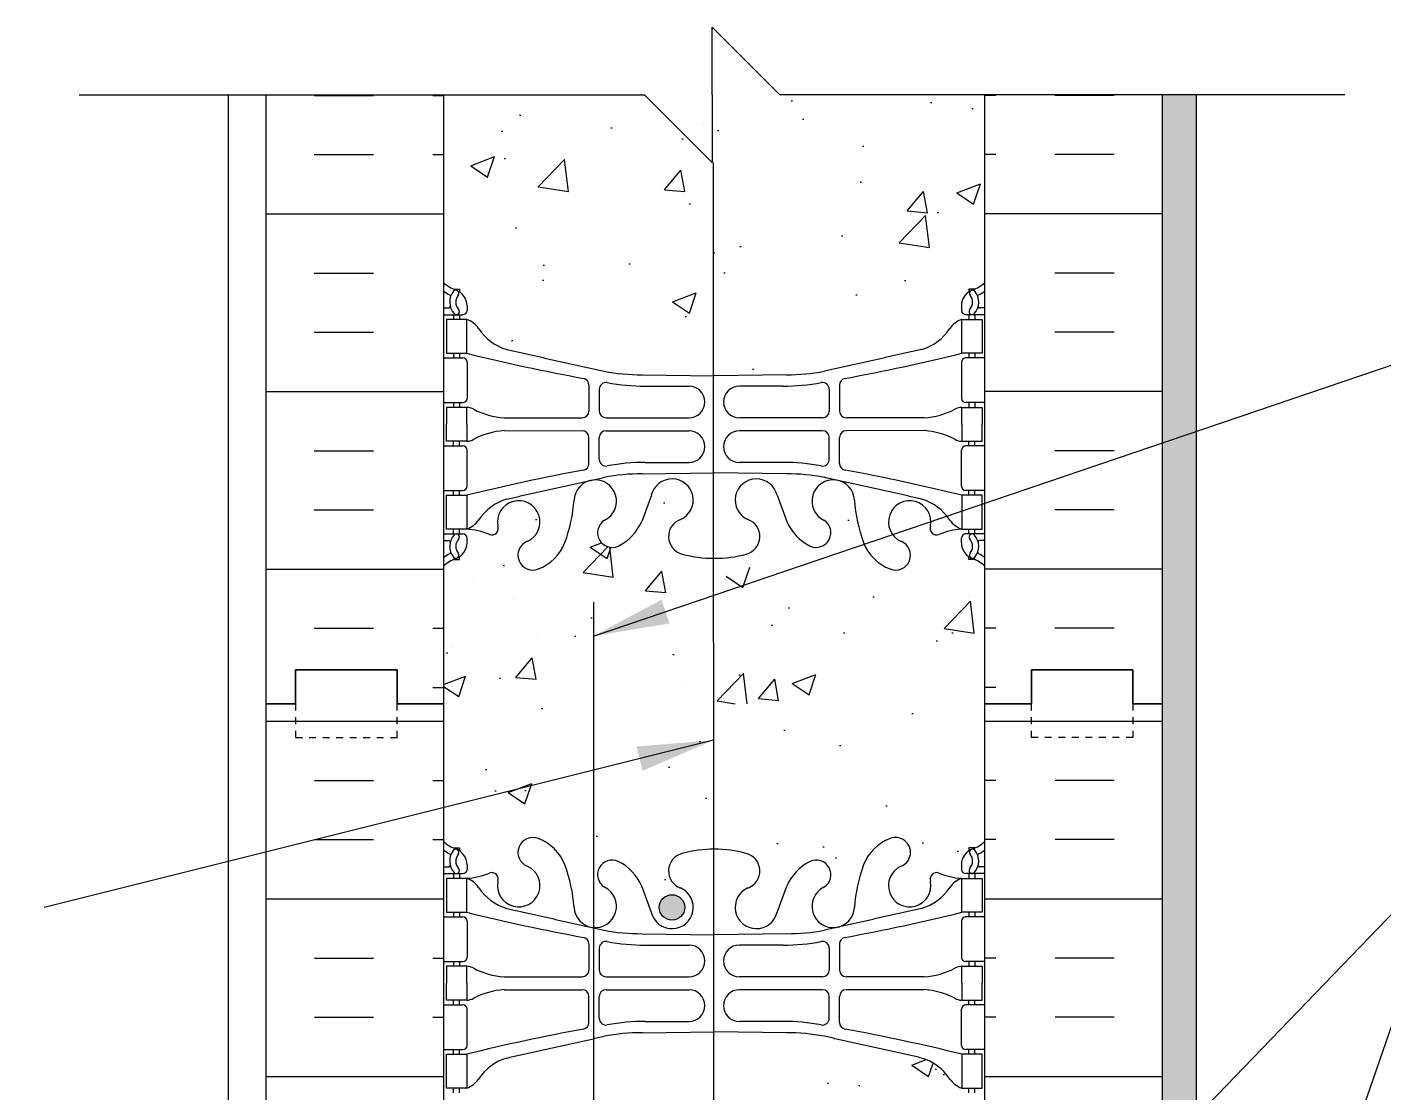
# Model space of a CAD drawing. Header units: inches. Extents: x 250.9 to 308.4, y 9.6 to 66.9.
# Drawn here: x 268.01 to 288.06, y 51.19 to 66.94 of the extents above; entities that cross this region are included whole.
import ezdxf

# ---------------------------------------------------------------- set-up
doc = ezdxf.new("R2010")
doc.units = ezdxf.units.IN
doc.header["$LTSCALE"] = 0.5
doc.header["$MEASUREMENT"] = 0
doc.linetypes.add('DASHED2', pattern=[0.375, 0.25, -0.125])
for name, color, linetype in [('HATCH', 12, 'Continuous'), ('line25', 2, 'Continuous'), ('LINE3', 3, 'Continuous'), ('LINE50', 5, 'Continuous'), ('LINE9', 9, 'Continuous'), ('TEXT', 4, 'Continuous'), ('Web_Edge', 9, 'Continuous')]:
    doc.layers.add(name, color=color, linetype=linetype)
doc.styles.add('DIM', font='romans.shx', dxfattribs={"width": 0.7})
doc.dimstyles.new('ext_12', dxfattribs={"dimscale": 12, "dimtxt": 0.09375, "dimasz": 0.09375, "dimexe": 0.09375, "dimexo": 0.0625, "dimgap": 0.0625, "dimtad": 1, "dimdec": 1, "dimzin": 3, "dimdsep": 46, "dimlunit": 4, "dimtxsty": 'DIM', "dimcen": 0.09, "dimdle": 0.09375, "dimclrt": 4, "dimadec": 0, "dimazin": 0, "dimtfac": 1, "dimtdec": 1, "dimtmove": 2, "dimatfit": 3, "dimfxl": 1, "dimfrac": 2, "dimtolj": 1, "dimtzin": 0, "dimarcsym": 0})
pattern_1 = [(50, (0, 0), (3.5863, -0.31376), [0.375, -4.125]), (355, (0, 0), (-0.693757, 3.76096), [0.3, -3.3]), (100.4514, (0.299, -0.026), (2.892547, 3.447198), [0.3187, -3.50571]), (46.1842, (0, 1), (5.336205, -0.827595), [0.5625, -6.1875]), (96.6356, (0.4447, 0.931), (4.67331, 4.87059), [0.47805, -5.25856]), (351.1842, (0, 1), (4.67331, 4.87059), [0.45, -4.95]), (21, (0.5, 0.75), (2.984535, -2.013094), [0.375, -4.125]), (326, (0.5, 0.75), (1.216577, 3.62575), [0.3, -3.3]), (71.4514, (0.7487, 0.5822), (4.201113, 1.612652), [0.3187, -3.50571]), (37.5, (0, 0), (0.060799, 1.664469), [0, -3.26, 0, -3.35, 0, -3.3125]), (7.5, (0, 0), (1.315348, 1.972059), [0, -1.91, 0, -3.185, 0, -1.2625]), (327.5, (-1.115, 0), (2.669112, -0.1127744), [0, -1.25, 0, -3.9, 0, -5.175]), (317.5, (-1.615, 0), (2.91593, 0.500525), [0, -1.625, 0, -2.59, 0, -3.675])]

msp = doc.modelspace()

# ---------------------------------------------------------------- hatches: boundary and pattern name
at = {"layer": 'HATCH'}
h = msp.add_hatch(dxfattribs=at)
h.set_pattern_fill('AR-CONC', color=256, scale=0.5)
h.set_pattern_definition([(50, (0, 0), (3.5863, -0.31376), [0.375, -4.125]), (355, (0, 0), (-0.693757, 3.76096), [0.3, -3.3]), (100.4514, (0.299, -0.026), (2.892544, 3.4472), [0.3187, -3.50571]), (46.1842, (0, 1), (5.33621, -0.827596), [0.5625, -6.1875]), (96.6356, (0.4447, 0.931), (4.67331, 4.87059), [0.47805, -5.25857]), (351.1842, (0, 1), (4.67331, 4.87059), [0.45, -4.95]), (21, (0.5, 0.75), (2.984535, -2.013094), [0.375, -4.125]), (326, (0.5, 0.75), (1.216577, 3.62575), [0.3, -3.3]), (71.4514, (0.7487, 0.5822), (4.20111, 1.612656), [0.3187, -3.50571]), (37.5, (0, 0), (0.060799, 1.664469), [0, -3.26, 0, -3.35, 0, -3.3125]), (7.5, (0, 0), (1.315348, 1.972059), [0, -1.91, 0, -3.185, 0, -1.2625]), (327.5, (-1.115, 0), (2.669112, -0.1127744), [0, -1.25, 0, -3.9, 0, -5.175]), (317.5, (-1.615, 0), (2.91593, 0.500525), [0, -1.625, 0, -2.59, 0, -3.675])])
edge = h.paths.add_edge_path()
edge.add_line((278.147, 64.925), (277.132, 65.94))
edge.add_line((277.132, 65.94), (274.163, 65.94))
edge.add_line((274.163, 65.94), (274.163, 63.166))
edge.add_arc((274.509, 63.527), 0.5, 226.2109, 246.4218)
edge.add_line((274.309, 63.069), (274.399, 63.069))
edge.add_line((274.399, 63.069), (274.399, 63.027))
edge.add_arc((274.259, 62.82), 0.25, 0, 55.9442, ccw=False)
edge.add_line((274.509, 62.82), (274.509, 62.753))
edge.add_arc((274.447, 62.753), 0.0625, -90, 0, ccw=False)
edge.add_line((274.447, 62.69), (274.399, 62.69))
edge.add_line((274.399, 62.69), (274.399, 62.62))
edge.add_line((274.399, 62.62), (274.504, 62.62))
edge.add_arc((274.382, 62.277), 0.364, 32.0424, 70.3387, ccw=False)
edge.add_arc((275.305, 62.889), 0.743, 214.228, 253.8107)
edge.add_spline(control_points=[(275.098, 62.175), (276.535, 61.854)], knot_values=[0, 0, 1, 1], degree=1, periodic=0)
edge.add_arc((277.091, 64.786), 2.984, 259.2546, 270.0995)
edge.add_line((277.097, 61.802), (278.148, 61.786))
edge.add_line((278.148, 61.786), (278.147, 64.925))
edge = h.paths.add_edge_path()
edge.add_line((282.163, 65.94), (279.132, 65.94))
edge.add_line((279.132, 65.94), (278.132, 66.94))
edge.add_line((278.132, 66.94), (278.132, 65.94))
edge.add_line((278.132, 65.94), (278.132, 64.94))
edge.add_line((278.132, 64.94), (278.147, 64.925))
edge.add_line((278.147, 64.925), (278.148, 61.786))
edge.add_line((278.148, 61.786), (278.163, 61.786))
edge.add_line((278.163, 61.786), (279.23, 61.802))
edge.add_arc((279.235, 64.786), 2.984, 269.9005, 280.7454)
edge.add_spline(control_points=[(279.791, 61.854), (281.229, 62.175)], knot_values=[0, 0, 1, 1], degree=1, periodic=0)
edge.add_arc((281.021, 62.889), 0.743, 286.1893, 325.772)
edge.add_arc((281.945, 62.277), 0.364, 109.6613, 147.9576, ccw=False)
edge.add_line((281.822, 62.62), (281.927, 62.62))
edge.add_line((281.927, 62.62), (281.927, 62.69))
edge.add_line((281.927, 62.69), (281.88, 62.69))
edge.add_arc((281.88, 62.753), 0.0625, 180, 270, ccw=False)
edge.add_line((281.817, 62.753), (281.817, 62.82))
edge.add_arc((282.067, 62.82), 0.25, 124.0558, 180, ccw=False)
edge.add_line((281.927, 63.027), (281.927, 63.069))
edge.add_line((281.927, 63.069), (282.017, 63.069))
edge.add_arc((281.817, 63.527), 0.5, 293.5782, 313.7891)
edge.add_line((282.163, 63.166), (282.163, 65.94))
edge = h.paths.add_edge_path()
edge.add_spline(control_points=[(276.38, 51.99), (275.778, 51.856)], knot_values=[0.473048, 0.473048, 0.892192, 0.892192], degree=1, periodic=0)
edge.add_spline(control_points=[(275.778, 51.856), (275.098, 51.704)], knot_values=[0, 0, 0.473048, 0.473048], degree=1, periodic=0)
edge.add_arc((275.305, 50.99), 0.743, 106.1893, 145.772)
edge.add_arc((274.382, 51.602), 0.364, 289.6613, 327.9576, ccw=False)
edge.add_line((274.504, 51.259), (274.399, 51.259))
edge.add_line((274.399, 51.259), (274.399, 51.189))
edge.add_line((274.399, 51.189), (274.447, 51.189))
edge.add_arc((274.447, 51.126), 0.0625, 0, 90, ccw=False)
edge.add_line((274.509, 51.126), (274.509, 51.059))
edge.add_arc((274.259, 51.059), 0.25, 304.0558, 360, ccw=False)
edge.add_line((274.399, 50.852), (274.399, 50.81))
edge.add_line((274.399, 50.81), (274.309, 50.81))
edge.add_arc((274.509, 50.352), 0.5, 113.5782, 133.7891)
edge.add_line((274.163, 50.713), (274.163, 45.166))
edge.add_arc((274.509, 45.527), 0.5, 226.2109, 246.4218)
edge.add_line((274.309, 45.069), (274.399, 45.069))
edge.add_line((274.399, 45.069), (274.399, 45.027))
edge.add_arc((274.259, 44.82), 0.25, 0, 55.9442, ccw=False)
edge.add_line((274.509, 44.82), (274.509, 44.753))
edge.add_arc((274.447, 44.753), 0.0625, -90, 0, ccw=False)
edge.add_line((274.447, 44.69), (274.399, 44.69))
edge.add_line((274.399, 44.69), (274.399, 44.62))
edge.add_line((274.399, 44.62), (274.504, 44.62))
edge.add_arc((274.382, 44.277), 0.364, 32.0424, 70.3387, ccw=False)
edge.add_arc((275.305, 44.889), 0.743, 214.228, 253.8107)
edge.add_spline(control_points=[(275.098, 44.175), (275.778, 44.023)], knot_values=[0, 0, 0.473489, 0.473489], degree=1, periodic=0)
edge.add_spline(control_points=[(275.778, 44.023), (276.383, 43.888)], knot_values=[0.473489, 0.473489, 0.893956, 0.893956], degree=1, periodic=0)
edge.add_line((276.383, 43.888), (276.38, 51.99))
edge = h.paths.add_edge_path()
edge.add_line((278.153, 52.093), (277.097, 52.077))
edge.add_arc((277.091, 49.093), 2.984, 89.9005, 100.7454)
edge.add_spline(control_points=[(276.535, 52.025), (276.38, 51.99)], knot_values=[0.892192, 0.892192, 1, 1], degree=1, periodic=0)
edge.add_line((276.38, 51.99), (276.383, 43.888))
edge.add_spline(control_points=[(276.383, 43.888), (276.535, 43.854)], knot_values=[0.893956, 0.893956, 1, 1], degree=1, periodic=0)
edge.add_arc((277.091, 46.786), 2.984, 259.2546, 270.0995)
edge.add_line((277.097, 43.802), (278.157, 43.786))
edge.add_line((278.157, 43.786), (278.153, 52.093))
edge = h.paths.add_edge_path()
edge.add_arc((281.817, 50.352), 0.5, 46.2109, 66.4218)
edge.add_line((282.017, 50.81), (281.927, 50.81))
edge.add_line((281.927, 50.81), (281.927, 50.852))
edge.add_arc((282.067, 51.059), 0.25, 180, 235.9442, ccw=False)
edge.add_line((281.817, 51.059), (281.817, 51.126))
edge.add_arc((281.88, 51.126), 0.0625, 90, 180, ccw=False)
edge.add_line((281.88, 51.189), (281.927, 51.189))
edge.add_line((281.927, 51.189), (281.927, 51.259))
edge.add_line((281.927, 51.259), (281.822, 51.259))
edge.add_arc((281.945, 51.602), 0.364, 212.0424, 250.3387, ccw=False)
edge.add_arc((281.021, 50.99), 0.743, 34.228, 73.8107)
edge.add_spline(control_points=[(281.229, 51.704), (279.791, 52.025)], knot_values=[0, 0, 1, 1], degree=1, periodic=0)
edge.add_arc((279.235, 49.093), 2.984, 79.2546, 90.0995)
edge.add_line((279.23, 52.077), (278.163, 52.093))
edge.add_line((278.163, 52.093), (278.153, 52.093))
edge.add_line((278.153, 52.093), (278.157, 43.786))
edge.add_line((278.157, 43.786), (278.163, 43.786))
edge.add_line((278.163, 43.786), (279.23, 43.802))
edge.add_arc((279.235, 46.786), 2.984, 269.9005, 280.7454)
edge.add_spline(control_points=[(279.791, 43.854), (281.229, 44.175)], knot_values=[0, 0, 1, 1], degree=1, periodic=0)
edge.add_arc((281.021, 44.889), 0.743, 286.1893, 325.772)
edge.add_arc((281.945, 44.277), 0.364, 109.6613, 147.9576, ccw=False)
edge.add_line((281.822, 44.62), (281.927, 44.62))
edge.add_line((281.927, 44.62), (281.927, 44.69))
edge.add_line((281.927, 44.69), (281.88, 44.69))
edge.add_arc((281.88, 44.753), 0.0625, 180, 270, ccw=False)
edge.add_line((281.817, 44.753), (281.817, 44.82))
edge.add_arc((282.067, 44.82), 0.25, 124.0558, 180, ccw=False)
edge.add_line((281.927, 45.027), (281.927, 45.069))
edge.add_line((281.927, 45.069), (282.017, 45.069))
edge.add_arc((281.817, 45.527), 0.5, 293.5782, 313.7891)
edge.add_line((282.163, 45.166), (282.163, 50.713))
h = msp.add_hatch(dxfattribs=at)
h.set_pattern_fill('AR-SAND', color=256, scale=0.25, style=0)
h.set_pattern_definition([(37.5, (169.70422, 9.66333), (-0.0157483, 0.481706), [0, -0.38, 0, -0.425, 0, -0.40625]), (7.5, (169.7042, 9.6633), (0.4424442, 0.7055365), [0, -0.205, 0, -0.3425, 0, -0.13125]), (327.5, (169.39672, 9.66333), (0.7785355, 0.0014148), [0, -0.125, 0, -0.45, 0, -0.5875]), (317.5, (169.3967, 9.6633), (0.7515317, 0.219419), [0, -0.0625, 0, -0.295, 0, -0.3375])])
h.paths.add_polyline_path([(285.288, 65.94), (284.788, 65.94), (284.788, 56.94), (284.788, 38.94), (284.788, 38.44), (285.288, 38.44)])
h = msp.add_hatch(dxfattribs=at)
h.set_pattern_fill('AR-CONC', color=256, scale=0.5, style=0)
h.set_pattern_definition(pattern_1)
h.paths.add_polyline_path([(278.149, 59.089, -0.066514), (277.689, 59.152, -0.734872), (277.666, 59.663, 1.612474), (277.234, 60.022), (277.092, 59.635, -0.173075), (276.746, 59.269, -0.940793), (276.542, 59.652, 1.753171), (276.091, 59.949, -0.068226), (275.956, 59.321, -0.21345), (275.563, 58.932, -1), (275.4, 59.34, 2.087231), (274.966, 59.565, -0.638777), (274.841, 59.441, 0.087457), (274.504, 59.52), (274.399, 59.52), (274.399, 59.45), (274.447, 59.45, -0.414214), (274.509, 59.388), (274.509, 59.32, -0.249069), (274.399, 59.113), (274.399, 59.071), (274.309, 59.071, 0.088416), (274.163, 58.974), (274.163, 57.224), (274.489, 57.349), (274.387, 57.045), (274.163, 57.196), (274.163, 56.94), (274.163, 54.905, 0.088416), (274.309, 54.808), (274.399, 54.808), (274.399, 54.766, -0.249069), (274.509, 54.559), (274.509, 54.491, -0.414214), (274.447, 54.429), (274.399, 54.429), (274.399, 54.359), (274.504, 54.359, 0.087457), (274.841, 54.438, -0.638777), (274.966, 54.314, 2.087231), (275.4, 54.539, -1), (275.563, 54.948, -0.21345), (275.956, 54.558, -0.068321), (276.091, 53.93), (276.272, 53.93), (276.718, 53.93, 0.300175), (276.542, 54.227, -0.940793), (276.746, 54.61, -0.173075), (277.092, 54.244), (277.208, 53.93), (277.352, 53.93, -1), (277.727, 53.93, -1), (277.352, 53.93), (277.208, 53.93), (277.234, 53.857, 1.612474), (277.666, 54.216, -0.734872), (277.689, 54.727, -0.066822), (278.152, 54.79)])
h.paths.add_polyline_path([(277.447, 58.584), (277.149, 58.61), (277.39, 58.897)], flags=16)
h = msp.add_hatch(dxfattribs=at)
h.set_pattern_fill('AR-CONC', color=256, scale=0.5, style=0)
h.set_pattern_definition(pattern_1)
h.paths.add_polyline_path([(282.163, 56.94), (282.163, 58.974, 0.088416), (282.017, 59.071), (281.927, 59.071), (281.927, 59.113, -0.249069), (281.817, 59.32), (281.817, 59.388, -0.414214), (281.88, 59.45), (281.927, 59.45), (281.927, 59.52), (281.822, 59.52, 0.087457), (281.485, 59.441, -0.638777), (281.36, 59.565, 2.087231), (280.926, 59.34, -1), (280.763, 58.932, -0.21345), (280.371, 59.321, -0.068226), (280.235, 59.949, 1.753171), (279.784, 59.652, -0.940793), (279.58, 59.269, -0.173075), (279.235, 59.635), (279.092, 60.022, 1.612474), (278.66, 59.663, -0.734872), (278.637, 59.152, -0.068475), (278.163, 59.09, -0.001953), (278.149, 59.089), (278.152, 54.79, -0.001645), (278.163, 54.79, -0.068475), (278.637, 54.727, -0.734872), (278.66, 54.216, 1.612474), (279.092, 53.857), (279.235, 54.244, -0.173075), (279.58, 54.61, -0.940793), (279.784, 54.227, 1.753171), (280.235, 53.93, -0.068226), (280.371, 54.558, -0.21345), (280.763, 54.948, -1), (280.926, 54.539, 2.087231), (281.36, 54.314, -0.638777), (281.485, 54.438, 0.087457), (281.822, 54.359), (281.927, 54.359), (281.927, 54.429), (281.88, 54.429, -0.414214), (281.817, 54.491), (281.817, 54.559, -0.249069), (281.927, 54.766), (281.927, 54.808), (282.017, 54.808, 0.088416), (282.163, 54.905)])
h = msp.add_hatch(dxfattribs=at)
h.set_pattern_fill('INSUL', color=256, scale=7, style=0)
h.set_pattern_definition([(0, (-2651.9984, -358.07), (0, 2.625), []), (0, (-2651.9984, -357.195), (0, 2.625), [0.875, -0.875]), (0, (-2651.9984, -356.32), (0, 2.625), [0.875, -0.875])])
h.paths.add_polyline_path([(271.538, 38.94), (271.976, 38.94), (271.976, 39.44), (273.476, 39.44), (273.476, 38.94), (274.163, 38.94), (274.163, 56.94), (273.476, 56.94), (273.476, 57.44), (271.976, 57.44), (271.976, 56.94), (271.538, 56.94)])
h = msp.add_hatch(dxfattribs=at)
h.set_pattern_fill('INSUL', color=256, scale=7, style=0)
h.set_pattern_definition([(180, (3208.3247, -358.07), (0, 2.625), []), (180, (3208.3247, -357.195), (0, 2.625), [0.875, -0.875]), (180, (3208.3247, -356.32), (0, 2.625), [0.875, -0.875])])
h.paths.add_polyline_path([(284.788, 38.94), (284.351, 38.94), (284.351, 39.44), (282.851, 39.44), (282.851, 38.94), (282.163, 38.94), (282.163, 56.94), (282.851, 56.94), (282.851, 57.44), (284.351, 57.44), (284.351, 56.94), (284.788, 56.94)])
at = {"layer": 'LINE3'}
msp.add_hatch(color=256, dxfattribs=at).paths.add_polyline_path([(277.352, 53.93, 1), (277.727, 53.93, 1)])

# ---------------------------------------------------------------- linework, layer by layer
at = {"layer": 'HATCH'}
for p, q in [((272.252, 65.93), (273.127, 65.93)), ((274.002, 65.93), (274.163, 65.93)), ((282.325, 65.93), (282.163, 65.93)), ((284.075, 65.93), (283.2, 65.93)), ((278.002, 65.505), (278.002, 65.505)), ((272.252, 65.055), (273.127, 65.055)), ((274.002, 65.055), (274.163, 65.055)), ((282.325, 65.055), (282.163, 65.055)), ((284.075, 65.055), (283.2, 65.055)), ((271.538, 64.18), (274.163, 64.18)), ((284.788, 64.18), (282.163, 64.18)), ((272.252, 63.305), (273.127, 63.305)), ((284.075, 63.305), (283.2, 63.305)), ((272.252, 62.43), (273.127, 62.43)), ((284.075, 62.43), (283.2, 62.43)), ((271.538, 61.555), (274.163, 61.555)), ((284.788, 61.555), (282.163, 61.555)), ((272.252, 60.68), (273.127, 60.68)), ((284.075, 60.68), (283.2, 60.68)), ((272.252, 59.805), (273.127, 59.805)), ((284.075, 59.805), (283.2, 59.805)), ((271.538, 58.93), (274.163, 58.93)), ((277.149, 58.61), (277.39, 58.897)), ((277.448, 58.581), (277.39, 58.895)), ((278.338, 58.826), (278.587, 58.659)), ((278.587, 58.656), (278.689, 58.959)), ((284.788, 58.93), (282.163, 58.93)), ((274.585, 58.752), (274.585, 58.752)), ((277.149, 58.61), (277.448, 58.584)), ((277.254, 58.639), (277.254, 58.639)), ((275.191, 58.495), (275.191, 58.495)), ((281.923, 58.526), (281.923, 58.526)), ((276.853, 58.306), (276.853, 58.306)), ((277.443, 58.191), (277.443, 58.191)), ((272.252, 58.055), (273.127, 58.055)), ((274.002, 58.055), (274.163, 58.055)), ((282.325, 58.055), (282.163, 58.055)), ((284.075, 58.055), (283.2, 58.055)), ((274.298, 57.776), (274.298, 57.776)), ((275.549, 57.941), (275.549, 57.941)), ((278.206, 56.981), (278.595, 57.386)), ((278.648, 56.94), (278.596, 57.385)), ((274.002, 57.18), (274.163, 57.18)), ((274.163, 57.224), (274.487, 57.348)), ((274.163, 57.196), (274.386, 57.046)), ((274.386, 57.044), (274.488, 57.346)), ((277.698, 57.183), (277.698, 57.183)), ((282.325, 57.18), (282.163, 57.18)), ((278.206, 56.981), (278.471, 56.94))]:
    msp.add_line(p, q, dxfattribs=at)
at = {"layer": 'line25'}
for p, q in [((274.163, 65.94), (274.163, 56.94)), ((282.163, 56.94), (282.163, 65.94)), ((274.163, 56.94), (274.163, 38.94)), ((282.163, 38.94), (282.163, 56.94))]:
    msp.add_line(p, q, dxfattribs=at)
at = {"layer": 'LINE3'}
for p, q in [((278.147, 64.94), (278.16, 38.44)), ((276.378, 58.44), (276.39, 19.439))]:
    msp.add_line(p, q, dxfattribs=at)
msp.add_circle((277.539, 53.93), 0.188, dxfattribs=at)
at = {"layer": 'LINE50'}
for p, q in [((271.538, 56.94), (271.538, 65.94)), ((284.788, 56.94), (284.788, 65.94)), ((271.538, 38.94), (271.538, 56.94)), ((284.788, 38.94), (284.788, 56.94))]:
    msp.add_line(p, q, dxfattribs=at)
for points in [[(274.163, 56.94), (273.476, 56.94), (273.476, 57.44), (271.976, 57.44), (271.976, 56.94), (271.538, 56.94)], [(271.538, 56.94), (271.976, 56.94), (271.976, 57.44), (273.476, 57.44), (273.476, 56.94), (274.163, 56.94)], [(282.163, 56.94), (282.851, 56.94), (282.851, 57.44), (284.351, 57.44), (284.351, 56.94), (284.788, 56.94)], [(284.788, 56.94), (284.351, 56.94), (284.351, 57.44), (282.851, 57.44), (282.851, 56.94), (282.163, 56.94)]]:
    msp.add_lwpolyline(points, dxfattribs=at)
at = {"layer": 'LINE9'}
for p, q in [((278.132, 65.94), (278.132, 66.94)), ((278.132, 66.94), (279.132, 65.94)), ((268.777, 65.94), (277.132, 65.94)), ((270.976, 65.94), (270.976, 37.961)), ((278.132, 64.94), (277.132, 65.94)), ((278.132, 65.94), (278.132, 64.94)), ((287.487, 65.94), (279.132, 65.94)), ((285.288, 65.94), (285.288, 38.44))]:
    msp.add_line(p, q, dxfattribs=at)
at = {"layer": 'LINE9', "linetype": 'DASHED2', "ltscale": 0.15}
for points in [[(271.976, 56.94), (271.976, 56.94), (271.976, 56.44), (273.476, 56.44), (273.476, 56.94), (273.476, 56.94)], [(284.351, 56.94), (284.351, 56.94), (284.351, 56.44), (282.851, 56.44), (282.851, 56.94), (282.851, 56.94)]]:
    msp.add_lwpolyline(points, dxfattribs=at)
at = {"layer": 'TEXT'}
for points in [[(285.288, 65.214, 0, 0.36, 0), (286.368, 65.214, 0, 0, 0), (292.075, 65.214, 0, 0, 0)], [(272.107, 64.818, 0, 0.36, 0), (271.027, 64.818, 0, 0, 0), (264.824, 64.818, 0, 0, 0)], [(271.103, 59.595, 0, 0.36, 0), (270.023, 59.595, 0, 0, 0), (263.964, 59.595, 0, 0, 0)], [(277.352, 53.93, 0, 0.36, 0), (276.272, 53.93, 0, 0, 0), (266.349, 53.93, 0, 0, 0)]]:
    msp.add_lwpolyline(points, format="xyseb", dxfattribs=at)
at = {"layer": 'Web_Edge'}
for p, q in [((274.309, 63.069), (274.399, 63.069)), ((274.399, 63.069), (274.399, 63.027)), ((282.017, 63.069), (281.927, 63.069)), ((281.927, 63.069), (281.927, 63.027)), ((274.163, 62.79), (274.241, 62.79)), ((274.509, 62.82), (274.509, 62.753)), ((281.817, 62.82), (281.817, 62.753)), ((282.163, 62.79), (282.085, 62.79)), ((274.163, 62.69), (274.447, 62.69)), ((274.309, 62.69), (274.309, 62.62)), ((274.399, 62.69), (274.399, 62.62)), ((282.163, 62.69), (281.88, 62.69)), ((281.927, 62.69), (281.927, 62.62)), ((282.017, 62.69), (282.017, 62.62)), ((274.163, 62.05), (274.447, 62.05)), ((274.309, 62.12), (274.309, 62.05)), ((274.399, 62.12), (274.399, 62.05)), ((274.509, 61.988), (274.509, 61.453)), ((281.817, 61.988), (281.817, 61.453)), ((282.163, 62.05), (281.88, 62.05)), ((281.927, 62.12), (281.927, 62.05)), ((282.017, 62.12), (282.017, 62.05)), ((277.097, 61.802), (278.163, 61.786)), ((279.23, 61.802), (278.163, 61.786)), ((276.311, 61.65), (276.311, 61.265)), ((276.464, 61.588), (276.464, 61.265)), ((277.144, 61.634), (277.791, 61.634)), ((279.182, 61.634), (278.536, 61.634)), ((279.863, 61.588), (279.863, 61.265)), ((280.015, 61.65), (280.015, 61.265)), ((274.163, 61.39), (274.447, 61.39)), ((274.309, 61.39), (274.309, 61.32)), ((274.399, 61.39), (274.399, 61.32)), ((282.163, 61.39), (281.88, 61.39)), ((281.927, 61.39), (281.927, 61.32)), ((282.017, 61.39), (282.017, 61.32)), ((275.057, 61.165), (276.211, 61.165)), ((275.057, 60.976), (276.211, 60.975)), ((276.564, 61.165), (277.791, 61.165)), ((276.564, 60.975), (277.791, 60.975)), ((279.763, 61.165), (278.536, 61.165)), ((279.763, 60.975), (278.536, 60.975)), ((281.269, 61.165), (280.115, 61.165)), ((281.269, 60.976), (280.115, 60.975)), ((274.309, 60.75), (274.309, 60.82)), ((274.399, 60.75), (274.399, 60.82)), ((276.311, 60.49), (276.311, 60.875)), ((276.464, 60.552), (276.464, 60.875)), ((279.863, 60.552), (279.863, 60.875)), ((280.015, 60.49), (280.015, 60.875)), ((281.927, 60.75), (281.927, 60.82)), ((282.017, 60.75), (282.017, 60.82)), ((274.163, 60.75), (274.447, 60.75)), ((274.509, 60.153), (274.509, 60.688)), ((281.817, 60.153), (281.817, 60.688)), ((282.163, 60.75), (281.88, 60.75)), ((277.144, 60.506), (277.791, 60.506)), ((279.182, 60.506), (278.536, 60.506)), ((277.097, 60.338), (278.163, 60.354)), ((279.23, 60.338), (278.163, 60.354)), ((274.163, 60.09), (274.447, 60.09)), ((274.309, 60.02), (274.309, 60.09)), ((274.399, 60.02), (274.399, 60.09)), ((277.234, 60.022), (277.092, 59.635)), ((279.092, 60.022), (279.235, 59.635)), ((282.163, 60.09), (281.88, 60.09)), ((281.927, 60.02), (281.927, 60.09)), ((282.017, 60.02), (282.017, 60.09)), ((274.163, 59.45), (274.447, 59.45)), ((274.309, 59.45), (274.309, 59.52)), ((274.399, 59.45), (274.399, 59.52)), ((274.509, 59.32), (274.509, 59.388)), ((281.817, 59.32), (281.817, 59.388)), ((282.163, 59.45), (281.88, 59.45)), ((281.927, 59.45), (281.927, 59.52)), ((282.017, 59.45), (282.017, 59.52)), ((274.163, 59.35), (274.241, 59.35)), ((282.163, 59.35), (282.085, 59.35)), ((274.309, 59.071), (274.399, 59.071)), ((274.399, 59.071), (274.399, 59.113)), ((281.927, 59.071), (281.927, 59.113)), ((282.017, 59.071), (281.927, 59.071)), ((274.309, 54.808), (274.399, 54.808)), ((274.399, 54.808), (274.399, 54.766)), ((282.017, 54.808), (281.927, 54.808)), ((281.927, 54.808), (281.927, 54.766)), ((274.509, 54.559), (274.509, 54.491)), ((281.817, 54.559), (281.817, 54.491)), ((274.163, 54.529), (274.241, 54.529)), ((274.163, 54.429), (274.447, 54.429)), ((274.309, 54.429), (274.309, 54.359)), ((274.399, 54.429), (274.399, 54.359)), ((282.163, 54.429), (281.88, 54.429)), ((281.927, 54.429), (281.927, 54.359)), ((282.017, 54.429), (282.017, 54.359)), ((282.163, 54.529), (282.085, 54.529)), ((277.234, 53.857), (277.092, 54.244)), ((279.092, 53.857), (279.235, 54.244)), ((274.163, 53.789), (274.447, 53.789)), ((274.309, 53.859), (274.309, 53.789)), ((274.399, 53.859), (274.399, 53.789)), ((282.163, 53.789), (281.88, 53.789)), ((281.927, 53.859), (281.927, 53.789)), ((282.017, 53.859), (282.017, 53.789)), ((274.509, 53.726), (274.509, 53.191)), ((281.817, 53.726), (281.817, 53.191)), ((276.311, 53.389), (276.311, 53.004)), ((277.097, 53.541), (278.163, 53.525)), ((277.144, 53.373), (277.791, 53.373)), ((279.23, 53.541), (278.163, 53.525)), ((279.182, 53.373), (278.536, 53.373)), ((280.015, 53.389), (280.015, 53.004)), ((276.464, 53.327), (276.464, 53.004)), ((279.863, 53.327), (279.863, 53.004)), ((274.163, 53.129), (274.447, 53.129)), ((274.309, 53.129), (274.309, 53.059)), ((274.399, 53.129), (274.399, 53.059)), ((282.163, 53.129), (281.88, 53.129)), ((281.927, 53.129), (281.927, 53.059)), ((282.017, 53.129), (282.017, 53.059)), ((275.057, 52.903), (276.211, 52.904)), ((276.564, 52.904), (277.791, 52.904)), ((279.763, 52.904), (278.536, 52.904)), ((281.269, 52.903), (280.115, 52.904)), ((274.309, 52.489), (274.309, 52.559)), ((274.399, 52.489), (274.399, 52.559)), ((275.057, 52.714), (276.211, 52.714)), ((276.311, 52.229), (276.311, 52.614)), ((276.464, 52.291), (276.464, 52.614)), ((276.564, 52.714), (277.791, 52.714)), ((279.763, 52.714), (278.536, 52.714)), ((279.863, 52.291), (279.863, 52.614)), ((280.015, 52.229), (280.015, 52.614)), ((281.269, 52.714), (280.115, 52.714)), ((281.927, 52.489), (281.927, 52.559)), ((282.017, 52.489), (282.017, 52.559)), ((274.163, 52.489), (274.447, 52.489)), ((274.509, 51.891), (274.509, 52.426)), ((281.817, 51.891), (281.817, 52.426)), ((282.163, 52.489), (281.88, 52.489)), ((277.144, 52.245), (277.791, 52.245)), ((279.182, 52.245), (278.536, 52.245)), ((277.097, 52.077), (278.163, 52.093)), ((279.23, 52.077), (278.163, 52.093)), ((274.163, 51.829), (274.447, 51.829)), ((274.309, 51.759), (274.309, 51.829)), ((274.399, 51.759), (274.399, 51.829)), ((282.163, 51.829), (281.88, 51.829)), ((281.927, 51.759), (281.927, 51.829)), ((282.017, 51.759), (282.017, 51.829)), ((274.309, 51.189), (274.309, 51.259)), ((274.399, 51.189), (274.399, 51.259)), ((281.927, 51.189), (281.927, 51.259)), ((282.017, 51.189), (282.017, 51.259))]:
    msp.add_line(p, q, dxfattribs=at)
for points in [[(274.204, 62.12), (274.504, 62.12), (274.504, 62.62), (274.204, 62.62)], [(282.122, 62.12), (281.822, 62.12), (281.822, 62.62), (282.122, 62.62)], [(274.204, 60.02), (274.504, 60.02), (274.504, 59.52), (274.204, 59.52)], [(282.122, 60.02), (281.822, 60.02), (281.822, 59.52), (282.122, 59.52)], [(274.204, 53.859), (274.504, 53.859), (274.504, 54.359), (274.204, 54.359)], [(282.122, 53.859), (281.822, 53.859), (281.822, 54.359), (282.122, 54.359)], [(274.204, 51.759), (274.504, 51.759), (274.504, 51.259), (274.204, 51.259)], [(282.122, 51.759), (281.822, 51.759), (281.822, 51.259), (282.122, 51.259)]]:
    msp.add_lwpolyline(points, close=True, dxfattribs=at)
for points in [[(274.504, 61.07), (274.504, 61.32), (274.204, 61.32), (274.204, 61.07)], [(281.822, 61.07), (281.822, 61.32), (282.122, 61.32), (282.122, 61.07)], [(274.504, 61.07), (274.504, 60.82), (274.204, 60.82), (274.204, 61.07)], [(281.822, 61.07), (281.822, 60.82), (282.122, 60.82), (282.122, 61.07)], [(274.504, 52.809), (274.504, 53.059), (274.204, 53.059), (274.204, 52.809)], [(281.822, 52.809), (281.822, 53.059), (282.122, 53.059), (282.122, 52.809)], [(274.504, 52.809), (274.504, 52.559), (274.204, 52.559), (274.204, 52.809)], [(281.822, 52.809), (281.822, 52.559), (282.122, 52.559), (282.122, 52.809)]]:
    msp.add_lwpolyline(points, dxfattribs=at)
for centre, radius, start, end in [((274.509, 63.527), 0.5, 226.2109, 250.5288), ((274.509, 63.527), 0.6, 234.7832, 245.0748), ((274.503, 62.875), 0.25, 140.1145, 222.4609), ((274.247, 62.964), 0.021, 343.464, 63.9957), ((274.345, 63.006), 0.045, 321.448, 139.1879), ((274.259, 62.82), 0.25, 0, 70.5288), ((274.503, 62.875), 0.16, 140.0001, 222.4609), ((282.067, 62.82), 0.25, 109.4712, 180), ((281.981, 63.006), 0.045, 40.8121, 218.552), ((281.823, 62.875), 0.16, 317.5391, 39.9999), ((281.817, 63.527), 0.5, 289.4712, 313.7891), ((281.823, 62.875), 0.25, 317.5391, 39.8855), ((282.079, 62.964), 0.021, 116.0043, 196.536), ((281.817, 63.527), 0.6, 294.9252, 305.2168), ((274.241, 62.81), 0.0196, 269.4032, 15.4901), ((282.085, 62.81), 0.0196, 164.5099, 270.5968), ((274.352, 62.736), 0.045, 222.4609, 42.4609), ((274.447, 62.753), 0.0625, 270, 0), ((274.382, 62.277), 0.364, 34.9775, 70.3387), ((281.945, 62.277), 0.364, 109.6613, 145.0225), ((281.88, 62.753), 0.0625, 180, 270), ((281.975, 62.736), 0.045, 137.5391, 317.5391), ((275.305, 62.889), 0.743, 212.7919, 253.8107), ((281.021, 62.889), 0.743, 286.1893, 327.2081), ((274.447, 61.988), 0.0625, 0, 90), ((281.313, 89.54), 28.253, 256.0552, 259.6343), ((275.014, 89.54), 28.253, 280.3657, 283.9448), ((281.88, 61.988), 0.0625, 90, 180), ((277.091, 64.786), 2.984, 259.2546, 270.0995), ((279.235, 64.786), 2.984, 269.9005, 280.7454), ((276.211, 61.65), 0.1, 360, 79.6343), ((276.564, 61.588), 0.1, 79.2546, 180), ((277.139, 64.618), 2.984, 259.2546, 270.0995), ((277.791, 61.4), 0.234, 270, 90), ((278.536, 61.4), 0.234, 90, 270), ((279.188, 64.618), 2.984, 269.9005, 280.7454), ((279.763, 61.588), 0.1, 0, 100.7454), ((280.115, 61.65), 0.1, 100.3657, 180), ((274.447, 61.453), 0.0625, 270, 0), ((281.88, 61.453), 0.0625, 180, 270), ((274.5, 61.101), 0.219, 60.4937, 88.92), ((275.142, 62.321), 1.16, 242.5844, 265.8032), ((276.211, 61.265), 0.1, 270.0388, 360), ((276.564, 61.265), 0.1, 180, 270), ((279.763, 61.265), 0.1, 270, 0), ((280.115, 61.265), 0.1, 180, 269.9612), ((281.185, 62.321), 1.16, 274.1968, 297.4156), ((281.826, 61.101), 0.219, 91.08, 119.5063), ((275.142, 59.819), 1.16, 94.1968, 117.4156), ((276.211, 60.875), 0.1, 0, 89.9612), ((276.564, 60.875), 0.1, 90, 180), ((277.791, 60.74), 0.234, 270, 90), ((278.536, 60.74), 0.234, 90, 270), ((279.763, 60.875), 0.1, 0, 90), ((280.115, 60.875), 0.1, 90.0388, 180), ((281.185, 59.819), 1.16, 62.5844, 85.8032), ((274.5, 61.039), 0.219, 271.08, 299.5063), ((281.826, 61.039), 0.219, 240.4937, 268.92), ((274.447, 60.688), 0.0625, 0, 90), ((281.88, 60.688), 0.0625, 90, 180), ((281.313, 32.6), 28.253, 100.3657, 103.9448), ((276.211, 60.49), 0.1, 280.3657, 0), ((276.564, 60.552), 0.1, 180, 280.7454), ((277.139, 57.522), 2.984, 89.9005, 100.7454), ((279.188, 57.522), 2.984, 79.2546, 90.0995), ((279.763, 60.552), 0.1, 259.2546, 0), ((280.115, 60.49), 0.1, 180, 259.6343), ((275.014, 32.6), 28.253, 76.0552, 79.6343), ((276.405, 59.934), 0.314, 296.0652, 177.2643), ((277.091, 57.354), 2.984, 89.9005, 100.7454), ((277.539, 59.949), 0.314, 293.8084, 166.5854), ((278.787, 59.949), 0.314, 13.4146, 246.1916), ((279.235, 57.354), 2.984, 79.2546, 90.0995), ((279.922, 59.934), 0.314, 2.7357, 243.9348), ((274.447, 60.153), 0.0625, 270, 0), ((275.305, 59.251), 0.743, 106.1893, 147.2081), ((281.021, 59.251), 0.743, 32.7919, 73.8107), ((281.88, 60.153), 0.0625, 180, 270), ((275.273, 59.627), 0.314, 293.8084, 191.4114), ((273.734, 60.13), 2.365, 339.9985, 355.6105), ((282.593, 60.13), 2.365, 184.3895, 200.0015), ((281.053, 59.627), 0.314, 348.5886, 246.1916), ((274.382, 59.863), 0.364, 289.6613, 325.0225), ((274.875, 59.532), 0.0968, 249.5669, 19.8449), ((276.656, 59.467), 0.217, 121.463, 294.4736), ((276.405, 59.937), 0.75, 297.0295, 336.3062), ((277.757, 59.411), 0.268, 109.9662, 255.2108), ((278.569, 59.411), 0.268, 284.7892, 70.0338), ((279.921, 59.937), 0.75, 203.6938, 242.9705), ((279.671, 59.467), 0.217, 245.5264, 58.537), ((281.451, 59.532), 0.0968, 160.1551, 290.4331), ((281.945, 59.863), 0.364, 214.9775, 250.3387), ((274.503, 59.266), 0.25, 137.5391, 219.8855), ((274.352, 59.404), 0.045, 317.5391, 137.5391), ((274.503, 59.266), 0.16, 137.5391, 219.9999), ((274.447, 59.388), 0.0625, 360, 90), ((274.449, 58.524), 0.997, 66.8533, 86.8462), ((281.877, 58.524), 0.997, 93.1538, 113.1467), ((281.88, 59.388), 0.0625, 90, 180), ((281.975, 59.404), 0.045, 42.4609, 222.4609), ((281.823, 59.266), 0.16, 320.0001, 42.4609), ((281.823, 59.266), 0.25, 320.1145, 42.4609), ((274.241, 59.331), 0.0196, 344.5099, 90.5968), ((274.247, 59.176), 0.021, 296.0043, 16.536), ((274.345, 59.135), 0.045, 220.8121, 38.552), ((274.259, 59.32), 0.25, 289.4712, 360), ((275.482, 59.136), 0.22, 111.8037, 291.8037), ((275.324, 59.565), 0.677, 290.6803, 338.8761), ((281.002, 59.565), 0.677, 201.1239, 249.3197), ((280.845, 59.136), 0.22, 248.1963, 68.1963), ((282.067, 59.32), 0.25, 180, 250.5288), ((281.981, 59.135), 0.045, 141.448, 319.1879), ((282.079, 59.176), 0.021, 163.464, 243.9957), ((282.085, 59.331), 0.0196, 89.4032, 195.4901), ((274.509, 58.613), 0.6, 114.9252, 125.2168), ((274.509, 58.613), 0.5, 109.4712, 133.7891), ((278.152, 60.843), 1.754, 254.7082, 270.3771), ((278.175, 60.843), 1.754, 269.6229, 285.2918), ((281.817, 58.613), 0.5, 46.2109, 70.5288), ((281.817, 58.613), 0.6, 54.7832, 65.0748), ((275.482, 54.743), 0.22, 68.1963, 248.1963), ((280.845, 54.743), 0.22, 291.8037, 111.8037), ((274.509, 55.266), 0.5, 226.2109, 250.5288), ((274.509, 55.266), 0.6, 234.7832, 245.0748), ((274.503, 54.614), 0.25, 140.1145, 222.4609), ((274.345, 54.744), 0.045, 321.448, 139.1879), ((274.259, 54.559), 0.25, 0, 70.5288), ((275.324, 54.314), 0.677, 21.1239, 69.3197), ((278.152, 53.036), 1.754, 89.6229, 105.2918), ((278.175, 53.036), 1.754, 74.7082, 90.3771), ((281.002, 54.314), 0.677, 110.6803, 158.8761), ((282.067, 54.559), 0.25, 109.4712, 180), ((281.981, 54.744), 0.045, 40.8121, 218.552), ((281.817, 55.266), 0.5, 289.4712, 313.7891), ((281.823, 54.614), 0.25, 317.5391, 39.8855), ((281.817, 55.266), 0.6, 294.9252, 305.2168), ((274.241, 54.549), 0.0196, 269.4032, 15.4901), ((274.247, 54.703), 0.021, 343.464, 63.9957), ((274.503, 54.614), 0.16, 140.0001, 222.4609), ((273.734, 53.749), 2.365, 4.3895, 20.0015), ((276.656, 54.412), 0.217, 65.5264, 238.537), ((276.405, 53.942), 0.75, 23.6938, 62.9705), ((277.757, 54.468), 0.268, 104.7892, 250.0338), ((278.569, 54.468), 0.268, 289.9662, 75.2108), ((279.921, 53.942), 0.75, 117.0295, 156.3062), ((279.671, 54.412), 0.217, 301.463, 114.4736), ((282.593, 53.749), 2.365, 159.9985, 175.6105), ((281.823, 54.614), 0.16, 317.5391, 39.9999), ((282.079, 54.703), 0.021, 116.0043, 196.536), ((282.085, 54.549), 0.0196, 164.5099, 270.5968), ((274.352, 54.475), 0.045, 222.4609, 42.4609), ((274.447, 54.491), 0.0625, 270, 0), ((274.449, 55.355), 0.997, 273.1538, 293.1467), ((274.382, 54.016), 0.364, 34.9775, 70.3387), ((274.875, 54.347), 0.0968, 340.1551, 110.4331), ((275.273, 54.252), 0.314, 168.5886, 66.1916), ((281.053, 54.252), 0.314, 113.8084, 11.4114), ((281.451, 54.347), 0.0968, 69.5669, 199.8449), ((281.877, 55.355), 0.997, 246.8533, 266.8462), ((281.945, 54.016), 0.364, 109.6613, 145.0225), ((281.88, 54.491), 0.0625, 180, 270), ((281.975, 54.475), 0.045, 137.5391, 317.5391), ((275.305, 54.628), 0.743, 212.7919, 253.8107), ((276.405, 53.945), 0.314, 182.7357, 63.9348), ((277.539, 53.93), 0.314, 193.4146, 66.1916), ((278.787, 53.93), 0.314, 113.8084, 346.5854), ((279.922, 53.945), 0.314, 116.0652, 357.2643), ((281.021, 54.628), 0.743, 286.1893, 327.2081), ((274.447, 53.726), 0.0625, 0, 90), ((281.313, 81.279), 28.253, 256.0552, 259.6343), ((275.014, 81.279), 28.253, 280.3657, 283.9448), ((281.88, 53.726), 0.0625, 90, 180), ((277.091, 56.525), 2.984, 259.2546, 270.0995), ((279.235, 56.525), 2.984, 269.9005, 280.7454), ((276.211, 53.389), 0.1, 360, 79.6343), ((276.564, 53.327), 0.1, 79.2546, 180), ((277.139, 56.357), 2.984, 259.2546, 270.0995), ((277.791, 53.139), 0.234, 270, 90), ((278.536, 53.139), 0.234, 90, 270), ((279.188, 56.357), 2.984, 269.9005, 280.7454), ((279.763, 53.327), 0.1, 0, 100.7454), ((280.115, 53.389), 0.1, 100.3657, 180), ((274.447, 53.191), 0.0625, 270, 0), ((281.88, 53.191), 0.0625, 180, 270), ((274.5, 52.84), 0.219, 60.4937, 88.92), ((275.142, 54.06), 1.16, 242.5844, 265.8032), ((276.211, 53.004), 0.1, 270.0388, 360), ((276.564, 53.004), 0.1, 180, 270), ((279.763, 53.004), 0.1, 270, 0), ((280.115, 53.004), 0.1, 180, 269.9612), ((281.185, 54.06), 1.16, 274.1968, 297.4156), ((281.826, 52.84), 0.219, 91.08, 119.5063), ((274.5, 52.778), 0.219, 271.08, 299.5063), ((275.142, 51.558), 1.16, 94.1968, 117.4156), ((276.211, 52.614), 0.1, 0, 89.9612), ((276.564, 52.614), 0.1, 90, 180), ((277.791, 52.479), 0.234, 270, 90), ((278.536, 52.479), 0.234, 90, 270), ((279.763, 52.614), 0.1, 0, 90), ((280.115, 52.614), 0.1, 90.0388, 180), ((281.185, 51.558), 1.16, 62.5844, 85.8032), ((281.826, 52.778), 0.219, 240.4937, 268.92), ((274.447, 52.426), 0.0625, 0, 90), ((281.88, 52.426), 0.0625, 90, 180), ((276.211, 52.229), 0.1, 280.3657, 0), ((276.564, 52.291), 0.1, 180, 280.7454), ((277.139, 49.261), 2.984, 89.9005, 100.7454), ((279.188, 49.261), 2.984, 79.2546, 90.0995), ((279.763, 52.291), 0.1, 259.2546, 0), ((280.115, 52.229), 0.1, 180, 259.6343), ((281.313, 24.339), 28.253, 100.3657, 103.9448), ((277.091, 49.093), 2.984, 89.9005, 100.7454), ((279.235, 49.093), 2.984, 79.2546, 90.0995), ((275.014, 24.339), 28.253, 76.0552, 79.6343), ((274.447, 51.891), 0.0625, 270, 0), ((281.88, 51.891), 0.0625, 180, 270), ((275.305, 50.99), 0.743, 106.1893, 147.2081), ((281.021, 50.99), 0.743, 32.7919, 73.8107), ((274.382, 51.602), 0.364, 289.6613, 325.0225), ((281.945, 51.602), 0.364, 214.9775, 250.3387)]:
    msp.add_arc(centre, radius, start, end, dxfattribs=at)
for points in [[(275.098, 62.175), (276.535, 61.854)], [(281.229, 62.175), (279.791, 61.854)], [(275.098, 59.965), (276.535, 60.286)], [(281.229, 59.965), (279.791, 60.286)], [(275.098, 53.914), (276.535, 53.593)], [(281.229, 53.914), (279.791, 53.593)], [(275.098, 51.704), (276.535, 52.025)], [(281.229, 51.704), (279.791, 52.025)]]:
    msp.add_open_spline(points, degree=1, dxfattribs=at)

# ---------------------------------------------------------------- leaders
at = {"layer": 'TEXT'}
for points, override in [([(276.378, 57.94), (290.237, 62.645), (293.531, 62.645)], {"dimgap": 0.0625, "dimtad": 0}), ([(278.151, 56.401), (268.257, 53.93)], {"dimgap": 0.0625, "dimtad": 0}), ([(273.819, 38.94), (289.062, 54.749), (291.945, 54.749)], {"dimtad": 0}), ([(283.601, 38.923), (289.062, 54.749), (291.945, 54.749)], {"dimtad": 0})]:
    msp.add_leader(points, dimstyle='ext_12', override=override, dxfattribs=at)

doc.saveas('drawing.dxf')
